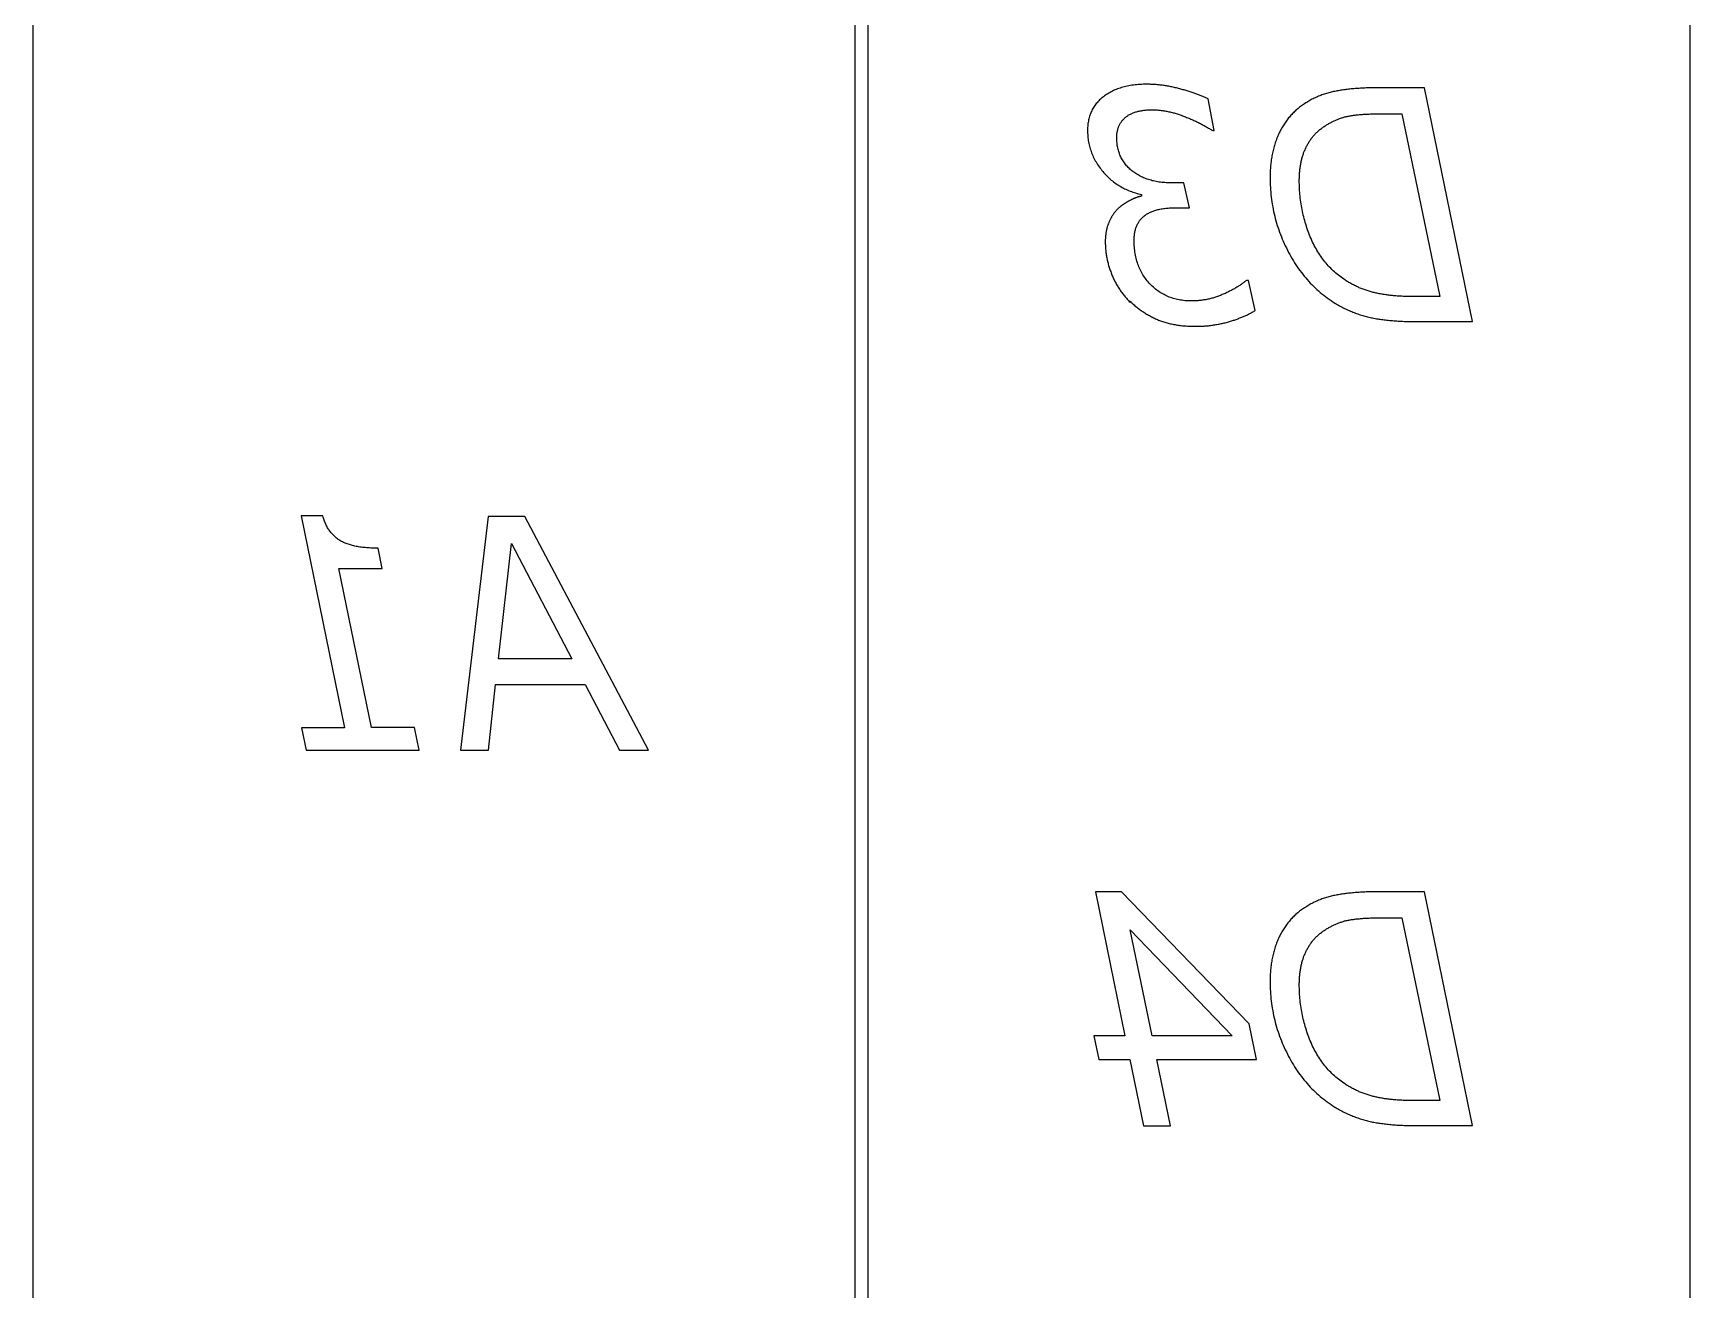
# Model space of a CAD drawing. Extents: x 0.1 to 5.6, y 0.1 to 17.2.
# Drawn here: x 0.09 to 5.62, y 4.44 to 8.64 of the extents above; entities that cross this region are included whole.
import ezdxf

# ---------------------------------------------------------------- set-up
doc = ezdxf.new("R2010")
doc.units = 0
doc.layers.add('CAPA_1', color=7, linetype='CONTINUOUS')

msp = doc.modelspace()

# ---------------------------------------------------------------- linework, layer by layer
at = {"layer": 'CAPA_1', "color": 7}
for points in [[(2.8808, 17.169), (5.6224, 17.169), (5.6224, 1.6358), (2.8808, 1.6358)], [(0.0942, 15.6274), (2.8358, 15.6274), (2.8358, 0.0942), (0.0942, 0.0942)], [(1.5197, 6.2454), (1.6136, 6.2454), (1.6369, 6.465), (1.9366, 6.465), (2.0505, 6.2454), (2.148, 6.2454), (1.7345, 7.026), (1.6122, 7.026)], [(1.6472, 6.55), (1.6906, 6.9353), (1.8922, 6.55)], [(3.6503, 5.2126), (3.7535, 5.2126), (3.7992, 4.9912), (3.8898, 4.9912), (3.844, 5.2126), (4.1764, 5.2126), (4.1521, 5.3316), (3.7255, 5.772), (3.6387, 5.772), (3.7372, 5.2923), (3.634, 5.2923)], [(3.8277, 5.2923), (3.7549, 5.6451), (4.0956, 5.2923)]]:
    msp.add_lwpolyline(points, close=True, dxfattribs=at)
for points in [[(3.8104, 8.4685), (3.8045, 8.4685), (3.7987, 8.4683), (3.793, 8.4681), (3.7874, 8.4678), (3.7818, 8.4674), (3.7763, 8.4669), (3.7709, 8.4664), (3.7656, 8.4657), (3.7604, 8.465), (3.7552, 8.4642), (3.7501, 8.4633), (3.7451, 8.4623), (3.7402, 8.4612), (3.7354, 8.46), (3.7306, 8.4588), (3.726, 8.4575), (3.7214, 8.456), (3.7169, 8.4545), (3.7124, 8.4529), (3.7081, 8.4512), (3.7038, 8.4495), (3.6997, 8.4476), (3.6956, 8.4457), (3.6916, 8.4436), (3.6876, 8.4415), (3.6838, 8.4393), (3.68, 8.437), (3.6763, 8.4347), (3.6727, 8.4322), (3.6692, 8.4297), (3.6657, 8.427)], [(3.9201, 8.4535), (3.9164, 8.4544), (3.9127, 8.4554), (3.909, 8.4562), (3.9053, 8.4571), (3.9016, 8.4579), (3.8979, 8.4587), (3.8943, 8.4595), (3.8907, 8.4602), (3.887, 8.4609), (3.8834, 8.4616), (3.8798, 8.4622), (3.8762, 8.4629), (3.8727, 8.4634), (3.8691, 8.464), (3.8655, 8.4645), (3.862, 8.465), (3.8585, 8.4654), (3.855, 8.4659), (3.8515, 8.4662), (3.848, 8.4666), (3.8445, 8.4669), (3.841, 8.4672), (3.8376, 8.4675), (3.8341, 8.4677), (3.8307, 8.4679), (3.8273, 8.4681), (3.8239, 8.4682), (3.8205, 8.4684), (3.8171, 8.4684), (3.8138, 8.4685), (3.8104, 8.4685)], [(3.6657, 8.427), (3.6624, 8.4244), (3.6591, 8.4216), (3.6559, 8.4188), (3.6529, 8.416), (3.65, 8.4131), (3.6471, 8.4101), (3.6444, 8.407), (3.6418, 8.4039), (3.6393, 8.4007), (3.6369, 8.3975), (3.6347, 8.3942), (3.6325, 8.3908), (3.6305, 8.3874), (3.6285, 8.3839), (3.6267, 8.3803), (3.625, 8.3767), (3.6234, 8.373), (3.6219, 8.3693), (3.6205, 8.3654), (3.6192, 8.3616), (3.6181, 8.3576), (3.617, 8.3536), (3.6161, 8.3495), (3.6152, 8.3454), (3.6145, 8.3412), (3.6139, 8.337), (3.6134, 8.3326), (3.613, 8.3282), (3.6127, 8.3238), (3.6126, 8.3193), (3.6125, 8.3147)], [(4.0149, 8.4198), (4.0124, 8.421), (4.01, 8.4221), (4.0075, 8.4233), (4.0049, 8.4244), (4.0023, 8.4256), (3.9997, 8.4267), (3.997, 8.4278), (3.9943, 8.429), (3.9915, 8.4301), (3.9887, 8.4312), (3.9859, 8.4323), (3.983, 8.4334), (3.98, 8.4345), (3.9771, 8.4356), (3.974, 8.4367), (3.971, 8.4378), (3.9679, 8.4389), (3.9647, 8.44), (3.9616, 8.441), (3.9583, 8.4421), (3.9551, 8.4431), (3.9518, 8.4442), (3.9484, 8.4453), (3.945, 8.4463), (3.9416, 8.4473), (3.9381, 8.4484), (3.9346, 8.4494), (3.931, 8.4504), (3.9275, 8.4514), (3.9238, 8.4525), (3.9201, 8.4535)], [(4.0303, 8.3138), (4.0349, 8.3138), (4.0149, 8.4198)], [(4.4378, 8.4447), (4.4337, 8.4439), (4.4297, 8.443), (4.4258, 8.4421), (4.4218, 8.4412), (4.4179, 8.4401), (4.414, 8.4391), (4.4101, 8.4379), (4.4062, 8.4367), (4.4023, 8.4355), (4.3985, 8.4342), (4.3947, 8.4328), (4.3909, 8.4314), (4.3872, 8.43), (4.3835, 8.4285), (4.3797, 8.4269), (4.3761, 8.4253), (4.3724, 8.4236), (4.3687, 8.4218), (4.3651, 8.42), (4.3615, 8.4182), (4.3579, 8.4163), (4.3544, 8.4143), (4.3509, 8.4123), (4.3473, 8.4103), (4.3439, 8.4081), (4.3404, 8.406), (4.337, 8.4037), (4.3335, 8.4014), (4.3301, 8.3991), (4.3268, 8.3967), (4.3234, 8.3942)], [(4.5755, 8.4567), (4.5706, 8.4567), (4.5658, 8.4567), (4.5609, 8.4566), (4.5562, 8.4565), (4.5514, 8.4564), (4.5467, 8.4563), (4.542, 8.4561), (4.5373, 8.4559), (4.5327, 8.4557), (4.5281, 8.4555), (4.5235, 8.4552), (4.5189, 8.4549), (4.5144, 8.4546), (4.5099, 8.4543), (4.5054, 8.4539), (4.501, 8.4535), (4.4966, 8.4531), (4.4922, 8.4527), (4.4879, 8.4522), (4.4835, 8.4517), (4.4792, 8.4512), (4.4749, 8.4507), (4.4707, 8.4501), (4.4665, 8.4495), (4.4623, 8.4489), (4.4581, 8.4483), (4.454, 8.4476), (4.4499, 8.4469), (4.4458, 8.4462), (4.4418, 8.4455), (4.4378, 8.4447)], [(4.7099, 7.6761), (4.8975, 7.6761), (4.737, 8.4567), (4.5755, 8.4567)], [(3.7101, 8.2904), (3.7101, 8.2932), (3.7102, 8.296), (3.7103, 8.2987), (3.7106, 8.3014), (3.7108, 8.3041), (3.7112, 8.3067), (3.7116, 8.3093), (3.7121, 8.3118), (3.7126, 8.3143), (3.7132, 8.3168), (3.7139, 8.3192), (3.7146, 8.3216), (3.7154, 8.324), (3.7162, 8.3263), (3.7172, 8.3285), (3.7181, 8.3307), (3.7192, 8.3329), (3.7203, 8.3351), (3.7215, 8.3371), (3.7227, 8.3392), (3.724, 8.3412), (3.7253, 8.3432), (3.7268, 8.3451), (3.7282, 8.347), (3.7298, 8.3489), (3.7314, 8.3507), (3.7331, 8.3525), (3.7348, 8.3542), (3.7366, 8.3559), (3.7385, 8.3575), (3.7404, 8.3591)], [(3.7404, 8.3591), (3.7424, 8.3607), (3.7444, 8.3621), (3.7465, 8.3636), (3.7486, 8.3649), (3.7508, 8.3663), (3.753, 8.3675), (3.7554, 8.3688), (3.7577, 8.37), (3.7602, 8.3711), (3.7627, 8.3722), (3.7652, 8.3732), (3.7679, 8.3742), (3.7705, 8.3751), (3.7733, 8.376), (3.7761, 8.3768), (3.7789, 8.3776), (3.7819, 8.3783), (3.7848, 8.379), (3.7879, 8.3796), (3.791, 8.3802), (3.7942, 8.3807), (3.7974, 8.3812), (3.8007, 8.3816), (3.804, 8.382), (3.8074, 8.3823), (3.8109, 8.3826), (3.8144, 8.3828), (3.818, 8.383), (3.8216, 8.3831), (3.8253, 8.3832), (3.8291, 8.3832)], [(3.8291, 8.3832), (3.8322, 8.3832), (3.8354, 8.3831), (3.8385, 8.383), (3.8417, 8.3828), (3.8449, 8.3826), (3.8481, 8.3824), (3.8513, 8.3821), (3.8546, 8.3818), (3.8578, 8.3814), (3.8611, 8.381), (3.8644, 8.3805), (3.8676, 8.38), (3.8709, 8.3795), (3.8743, 8.3789), (3.8776, 8.3783), (3.8809, 8.3776), (3.8843, 8.3769), (3.8877, 8.3761), (3.891, 8.3753), (3.8944, 8.3744), (3.8979, 8.3735), (3.9013, 8.3726), (3.9047, 8.3716), (3.9082, 8.3706), (3.9116, 8.3695), (3.9151, 8.3684), (3.9186, 8.3672), (3.9221, 8.366), (3.9256, 8.3648), (3.9292, 8.3635), (3.9327, 8.3622)], [(3.9327, 8.3622), (3.9362, 8.3608), (3.9398, 8.3594), (3.9432, 8.358), (3.9467, 8.3566), (3.9501, 8.3552), (3.9536, 8.3538), (3.9569, 8.3523), (3.9603, 8.3509), (3.9636, 8.3494), (3.9669, 8.3479), (3.9702, 8.3464), (3.9735, 8.3449), (3.9767, 8.3434), (3.9799, 8.3419), (3.9831, 8.3403), (3.9862, 8.3388), (3.9893, 8.3372), (3.9924, 8.3356), (3.9955, 8.334), (3.9985, 8.3324), (4.0015, 8.3308), (4.0045, 8.3291), (4.0075, 8.3275), (4.0104, 8.3258), (4.0133, 8.3241), (4.0162, 8.3224), (4.0191, 8.3207), (4.0219, 8.319), (4.0247, 8.3173), (4.0275, 8.3155), (4.0303, 8.3138)], [(4.3234, 8.3942), (4.3202, 8.3918), (4.3171, 8.3893), (4.314, 8.3868), (4.311, 8.3842), (4.308, 8.3816), (4.3051, 8.3789), (4.3022, 8.3762), (4.2994, 8.3735), (4.2966, 8.3707), (4.2939, 8.3678), (4.2912, 8.3649), (4.2886, 8.3619), (4.286, 8.3589), (4.2835, 8.3559), (4.281, 8.3528), (4.2785, 8.3496), (4.2762, 8.3464), (4.2738, 8.3432), (4.2715, 8.3399), (4.2693, 8.3365), (4.2671, 8.3332), (4.2649, 8.3297), (4.2628, 8.3262), (4.2608, 8.3227), (4.2588, 8.3191), (4.2568, 8.3155), (4.2549, 8.3118), (4.2531, 8.3081), (4.2513, 8.3043), (4.2495, 8.3005), (4.2478, 8.2966)], [(4.3953, 8.3229), (4.3977, 8.3246), (4.4002, 8.3263), (4.4026, 8.328), (4.4051, 8.3296), (4.4076, 8.3312), (4.4101, 8.3328), (4.4126, 8.3343), (4.4151, 8.3358), (4.4177, 8.3372), (4.4202, 8.3387), (4.4227, 8.3401), (4.4253, 8.3414), (4.4279, 8.3427), (4.4305, 8.344), (4.4331, 8.3453), (4.4357, 8.3465), (4.4383, 8.3477), (4.4409, 8.3488), (4.4435, 8.35), (4.4462, 8.3511), (4.4489, 8.3521), (4.4515, 8.3531), (4.4542, 8.3541), (4.4569, 8.3551), (4.4596, 8.356), (4.4623, 8.3569), (4.465, 8.3577), (4.4678, 8.3585), (4.4705, 8.3593), (4.4733, 8.3601), (4.476, 8.3608)], [(4.476, 8.3608), (4.4788, 8.3613), (4.4817, 8.3619), (4.4845, 8.3624), (4.4875, 8.3629), (4.4905, 8.3634), (4.4935, 8.3639), (4.4966, 8.3644), (4.4997, 8.3648), (4.5029, 8.3652), (4.5061, 8.3656), (4.5094, 8.366), (4.5127, 8.3664), (4.5161, 8.3667), (4.5195, 8.3671), (4.5229, 8.3674), (4.5264, 8.3677), (4.53, 8.3679), (4.5336, 8.3682), (4.5373, 8.3684), (4.541, 8.3686), (4.5447, 8.3688), (4.5485, 8.369), (4.5523, 8.3692), (4.5562, 8.3693), (4.5602, 8.3694), (4.5641, 8.3695), (4.5682, 8.3696), (4.5723, 8.3697), (4.5764, 8.3697), (4.5806, 8.3698), (4.5848, 8.3698)], [(4.5848, 8.3698), (4.6618, 8.3698), (4.7878, 7.7601), (4.6912, 7.7601)], [(3.6125, 8.3147), (3.6126, 8.3097), (3.6127, 8.3048), (3.613, 8.2998), (3.6134, 8.295), (3.6139, 8.2901), (3.6145, 8.2853), (3.6151, 8.2806), (3.6159, 8.2758), (3.6169, 8.2711), (3.6179, 8.2665), (3.619, 8.2618), (3.6202, 8.2572), (3.6216, 8.2527), (3.623, 8.2482), (3.6245, 8.2437), (3.6262, 8.2392), (3.628, 8.2348), (3.6298, 8.2305), (3.6318, 8.2261), (3.6339, 8.2218), (3.6361, 8.2175), (3.6384, 8.2133), (3.6408, 8.2091), (3.6433, 8.2049), (3.6459, 8.2008), (3.6486, 8.1967), (3.6515, 8.1927), (3.6544, 8.1886), (3.6575, 8.1847), (3.6606, 8.1807), (3.6639, 8.1768)], [(4.2478, 8.2966), (4.2461, 8.2927), (4.2445, 8.2888), (4.243, 8.2848), (4.2415, 8.2808), (4.24, 8.2768), (4.2386, 8.2727), (4.2373, 8.2686), (4.236, 8.2644), (4.2348, 8.2602), (4.2336, 8.256), (4.2325, 8.2517), (4.2315, 8.2473), (4.2305, 8.243), (4.2295, 8.2386), (4.2286, 8.2341), (4.2278, 8.2296), (4.227, 8.2251), (4.2262, 8.2205), (4.2256, 8.2159), (4.2249, 8.2112), (4.2244, 8.2065), (4.2239, 8.2018), (4.2234, 8.197), (4.223, 8.1922), (4.2226, 8.1873), (4.2223, 8.1824), (4.2221, 8.1774), (4.2219, 8.1724), (4.2218, 8.1674), (4.2217, 8.1623), (4.2217, 8.1572)], [(4.3383, 8.2505), (4.3396, 8.2533), (4.3408, 8.2561), (4.3421, 8.2588), (4.3435, 8.2615), (4.3449, 8.2642), (4.3463, 8.2668), (4.3478, 8.2694), (4.3493, 8.272), (4.3508, 8.2746), (4.3524, 8.2771), (4.354, 8.2796), (4.3557, 8.282), (4.3574, 8.2845), (4.3592, 8.2869), (4.361, 8.2892), (4.3628, 8.2916), (4.3647, 8.2939), (4.3666, 8.2961), (4.3686, 8.2984), (4.3706, 8.3006), (4.3726, 8.3028), (4.3747, 8.3049), (4.3768, 8.3071), (4.379, 8.3091), (4.3812, 8.3112), (4.3834, 8.3132), (4.3857, 8.3152), (4.388, 8.3172), (4.3904, 8.3191), (4.3928, 8.321), (4.3953, 8.3229)], [(3.7605, 8.1798), (3.7573, 8.1825), (3.7542, 8.1852), (3.7512, 8.188), (3.7483, 8.1908), (3.7455, 8.1937), (3.7428, 8.1967), (3.7403, 8.1997), (3.7378, 8.2028), (3.7354, 8.206), (3.7332, 8.2092), (3.731, 8.2124), (3.729, 8.2158), (3.7271, 8.2191), (3.7252, 8.2226), (3.7235, 8.2261), (3.7219, 8.2297), (3.7203, 8.2333), (3.7189, 8.237), (3.7176, 8.2407), (3.7164, 8.2445), (3.7153, 8.2484), (3.7143, 8.2523), (3.7134, 8.2563), (3.7126, 8.2603), (3.7119, 8.2645), (3.7114, 8.2686), (3.7109, 8.2728), (3.7105, 8.2771), (3.7103, 8.2815), (3.7101, 8.2859), (3.7101, 8.2904)], [(4.3192, 8.1478), (4.3192, 8.1516), (4.3193, 8.1554), (4.3194, 8.1592), (4.3195, 8.1629), (4.3197, 8.1666), (4.3199, 8.1703), (4.3202, 8.1739), (4.3205, 8.1775), (4.3208, 8.1811), (4.3212, 8.1846), (4.3216, 8.1881), (4.3221, 8.1915), (4.3226, 8.195), (4.3231, 8.1983), (4.3237, 8.2017), (4.3243, 8.205), (4.325, 8.2083), (4.3256, 8.2115), (4.3264, 8.2147), (4.3272, 8.2179), (4.328, 8.2211), (4.3288, 8.2242), (4.3297, 8.2272), (4.3307, 8.2303), (4.3316, 8.2333), (4.3327, 8.2362), (4.3337, 8.2392), (4.3348, 8.242), (4.3359, 8.2449), (4.3371, 8.2477), (4.3383, 8.2505)], [(3.6639, 8.1768), (3.6672, 8.173), (3.6706, 8.1693), (3.674, 8.1656), (3.6775, 8.1621), (3.681, 8.1586), (3.6846, 8.1553), (3.6882, 8.152), (3.6919, 8.1488), (3.6957, 8.1458), (3.6995, 8.1428), (3.7034, 8.1399), (3.7073, 8.137), (3.7113, 8.1343), (3.7153, 8.1317), (3.7194, 8.1291), (3.7236, 8.1267), (3.7278, 8.1243), (3.7321, 8.1221), (3.7364, 8.1199), (3.7408, 8.1178), (3.7452, 8.1158), (3.7497, 8.1139), (3.7543, 8.1121), (3.7589, 8.1103), (3.7635, 8.1087), (3.7683, 8.1072), (3.773, 8.1057), (3.7779, 8.1043), (3.7828, 8.1031), (3.7877, 8.1019), (3.7927, 8.1008)], [(3.8898, 8.1395), (3.8847, 8.1396), (3.8797, 8.1397), (3.8748, 8.1399), (3.8699, 8.1402), (3.8651, 8.1406), (3.8603, 8.1411), (3.8556, 8.1416), (3.8509, 8.1422), (3.8464, 8.1429), (3.8418, 8.1437), (3.8374, 8.1446), (3.833, 8.1456), (3.8286, 8.1466), (3.8243, 8.1478), (3.8201, 8.149), (3.8159, 8.1503), (3.8118, 8.1517), (3.8078, 8.1531), (3.8038, 8.1547), (3.7998, 8.1563), (3.796, 8.158), (3.7921, 8.1598), (3.7884, 8.1617), (3.7847, 8.1637), (3.781, 8.1657), (3.7775, 8.1679), (3.774, 8.1701), (3.7705, 8.1724), (3.7671, 8.1748), (3.7638, 8.1772), (3.7605, 8.1798)], [(3.908, 8.0563), (3.9523, 8.0563), (3.9341, 8.1395), (3.8898, 8.1395)], [(4.2217, 8.1572), (4.2216, 8.1568)], [(4.2216, 8.1568), (4.2217, 8.1485), (4.2219, 8.1403), (4.2222, 8.1321), (4.2226, 8.124), (4.2232, 8.1159), (4.2238, 8.1078), (4.2246, 8.0997), (4.2255, 8.0917), (4.2265, 8.0836), (4.2277, 8.0757), (4.2289, 8.0677), (4.2303, 8.0598), (4.2318, 8.0519), (4.2335, 8.044), (4.2352, 8.0362), (4.2371, 8.0284), (4.2391, 8.0206), (4.2412, 8.0128), (4.2434, 8.0051), (4.2457, 7.9974), (4.2482, 7.9897), (4.2508, 7.9821), (4.2535, 7.9745), (4.2563, 7.9669), (4.2593, 7.9594), (4.2624, 7.9518), (4.2656, 7.9443), (4.2689, 7.9369), (4.2723, 7.9294), (4.2759, 7.922), (4.2795, 7.9147)], [(4.3192, 8.1467), (4.3192, 8.1478)], [(4.3584, 7.9532), (4.3559, 7.9591), (4.3535, 7.9651), (4.3512, 7.971), (4.3489, 7.977), (4.3468, 7.983), (4.3447, 7.989), (4.3427, 7.995), (4.3408, 8.0011), (4.3389, 8.0072), (4.3372, 8.0133), (4.3355, 8.0194), (4.3339, 8.0256), (4.3324, 8.0317), (4.331, 8.0379), (4.3296, 8.0441), (4.3284, 8.0504), (4.3272, 8.0566), (4.3261, 8.0629), (4.3251, 8.0692), (4.3241, 8.0756), (4.3233, 8.0819), (4.3225, 8.0883), (4.3218, 8.0947), (4.3212, 8.1011), (4.3207, 8.1076), (4.3202, 8.114), (4.3198, 8.1205), (4.3196, 8.127), (4.3193, 8.1336), (4.3192, 8.1401), (4.3192, 8.1467)], [(3.7526, 8.0798), (3.7511, 8.079), (3.7497, 8.0782), (3.7483, 8.0774), (3.7469, 8.0766), (3.7455, 8.0758), (3.7441, 8.075), (3.7427, 8.0742), (3.7414, 8.0734), (3.74, 8.0725), (3.7387, 8.0717), (3.7374, 8.0709), (3.736, 8.07), (3.7347, 8.0692), (3.7335, 8.0683), (3.7322, 8.0674), (3.7309, 8.0666), (3.7297, 8.0657), (3.7284, 8.0648), (3.7272, 8.0639), (3.726, 8.063), (3.7248, 8.0621), (3.7236, 8.0612), (3.7224, 8.0603), (3.7212, 8.0594), (3.7201, 8.0584), (3.7189, 8.0575), (3.7178, 8.0566), (3.7167, 8.0556), (3.7155, 8.0547), (3.7144, 8.0537), (3.7133, 8.0527)], [(3.7927, 8.0948), (3.7915, 8.0946), (3.7903, 8.0944), (3.7891, 8.0941), (3.7879, 8.0939), (3.7867, 8.0936), (3.7855, 8.0933), (3.7843, 8.093), (3.7831, 8.0926), (3.7818, 8.0923), (3.7806, 8.0919), (3.7793, 8.0915), (3.778, 8.0911), (3.7768, 8.0907), (3.7755, 8.0902), (3.7742, 8.0898), (3.7729, 8.0893), (3.7716, 8.0888), (3.7703, 8.0883), (3.769, 8.0877), (3.7677, 8.0872), (3.7663, 8.0866), (3.765, 8.086), (3.7636, 8.0854), (3.7623, 8.0847), (3.7609, 8.0841), (3.7595, 8.0834), (3.7582, 8.0827), (3.7568, 8.082), (3.7554, 8.0813), (3.754, 8.0805), (3.7526, 8.0798)], [(3.7927, 8.1008), (3.7927, 8.0948)], [(3.7133, 8.0527), (3.7122, 8.0516), (3.7111, 8.0504), (3.71, 8.0492), (3.7089, 8.0479), (3.7078, 8.0467), (3.7067, 8.0454), (3.7056, 8.0441), (3.7046, 8.0428), (3.7036, 8.0415), (3.7025, 8.0402), (3.7015, 8.0388), (3.7005, 8.0374), (3.6995, 8.036), (3.6986, 8.0346), (3.6976, 8.0332), (3.6967, 8.0317), (3.6957, 8.0302), (3.6948, 8.0288), (3.6939, 8.0272), (3.693, 8.0257), (3.6921, 8.0242), (3.6912, 8.0226), (3.6904, 8.021), (3.6895, 8.0194), (3.6887, 8.0178), (3.6879, 8.0162), (3.6871, 8.0145), (3.6863, 8.0128), (3.6855, 8.0111), (3.6847, 8.0094), (3.6839, 8.0077)], [(3.7679, 7.947), (3.768, 7.9505), (3.7681, 7.954), (3.7683, 7.9574), (3.7685, 7.9607), (3.7688, 7.964), (3.7692, 7.9672), (3.7697, 7.9704), (3.7702, 7.9735), (3.7708, 7.9766), (3.7715, 7.9796), (3.7722, 7.9825), (3.7731, 7.9854), (3.7739, 7.9882), (3.7749, 7.991), (3.7759, 7.9937), (3.777, 7.9964), (3.7782, 7.999), (3.7794, 8.0015), (3.7807, 8.004), (3.7821, 8.0064), (3.7836, 8.0088), (3.7851, 8.0111), (3.7867, 8.0133), (3.7884, 8.0155), (3.7901, 8.0177), (3.7919, 8.0198), (3.7938, 8.0218), (3.7957, 8.0237), (3.7978, 8.0257), (3.7999, 8.0275), (3.802, 8.0293)], [(3.802, 8.0293), (3.8043, 8.031), (3.8066, 8.0327), (3.809, 8.0343), (3.8114, 8.0358), (3.814, 8.0373), (3.8166, 8.0387), (3.8193, 8.0401), (3.8221, 8.0414), (3.825, 8.0427), (3.8279, 8.0439), (3.831, 8.0451), (3.8341, 8.0462), (3.8372, 8.0472), (3.8405, 8.0482), (3.8438, 8.0491), (3.8473, 8.05), (3.8508, 8.0508), (3.8543, 8.0516), (3.858, 8.0523), (3.8617, 8.0529), (3.8655, 8.0535), (3.8694, 8.0541), (3.8734, 8.0545), (3.8774, 8.055), (3.8816, 8.0553), (3.8858, 8.0556), (3.8901, 8.0559), (3.8944, 8.0561), (3.8989, 8.0562), (3.9034, 8.0563), (3.908, 8.0563)], [(3.6839, 8.0077), (3.6832, 8.0059), (3.6824, 8.0041), (3.6817, 8.0023), (3.681, 8.0005), (3.6803, 7.9987), (3.6797, 7.9968), (3.6791, 7.9949), (3.6785, 7.993), (3.6779, 7.9911), (3.6774, 7.9891), (3.6769, 7.9872), (3.6764, 7.9852), (3.6759, 7.9831), (3.6754, 7.9811), (3.675, 7.979), (3.6746, 7.977), (3.6743, 7.9749), (3.6739, 7.9727), (3.6736, 7.9706), (3.6733, 7.9684), (3.6731, 7.9662), (3.6728, 7.964), (3.6726, 7.9618), (3.6724, 7.9595), (3.6723, 7.9572), (3.6721, 7.9549), (3.672, 7.9526), (3.6719, 7.9502), (3.6718, 7.9479), (3.6718, 7.9455), (3.6718, 7.9431)], [(3.6718, 7.9431), (3.6718, 7.9394), (3.6719, 7.9357), (3.672, 7.9321), (3.6722, 7.9284), (3.6724, 7.9248), (3.6726, 7.9211), (3.6729, 7.9175), (3.6733, 7.9139), (3.6736, 7.9102), (3.6741, 7.9066), (3.6746, 7.903), (3.6751, 7.8994), (3.6757, 7.8958), (3.6763, 7.8923), (3.6769, 7.8887), (3.6776, 7.8851), (3.6784, 7.8816), (3.6792, 7.878), (3.68, 7.8745), (3.6809, 7.8709), (3.6819, 7.8674), (3.6828, 7.8639), (3.6839, 7.8604), (3.6849, 7.8569), (3.6861, 7.8534), (3.6872, 7.8499), (3.6884, 7.8464), (3.6897, 7.8429), (3.691, 7.8394), (3.6923, 7.836), (3.6937, 7.8325)], [(3.8216, 7.8013), (3.8182, 7.8049), (3.8149, 7.8087), (3.8117, 7.8125), (3.8087, 7.8163), (3.8057, 7.8203), (3.8029, 7.8243), (3.8001, 7.8284), (3.7975, 7.8325), (3.795, 7.8367), (3.7926, 7.841), (3.7903, 7.8453), (3.7881, 7.8498), (3.786, 7.8543), (3.7841, 7.8588), (3.7822, 7.8635), (3.7805, 7.8682), (3.7789, 7.8729), (3.7774, 7.8778), (3.776, 7.8827), (3.7747, 7.8876), (3.7735, 7.8927), (3.7725, 7.8978), (3.7715, 7.903), (3.7707, 7.9083), (3.77, 7.9136), (3.7693, 7.919), (3.7688, 7.9244), (3.7685, 7.93), (3.7682, 7.9356), (3.768, 7.9412), (3.7679, 7.947)], [(4.2795, 7.9147), (4.2833, 7.9073), (4.2872, 7.9001), (4.2911, 7.893), (4.2952, 7.8861), (4.2993, 7.8792), (4.3035, 7.8724), (4.3078, 7.8657), (4.3122, 7.8592), (4.3167, 7.8527), (4.3213, 7.8464), (4.326, 7.8402), (4.3307, 7.834), (4.3355, 7.828), (4.3405, 7.8221), (4.3455, 7.8163), (4.3506, 7.8106), (4.3558, 7.805), (4.3611, 7.7995), (4.3664, 7.7941), (4.3719, 7.7889), (4.3774, 7.7837), (4.3831, 7.7787), (4.3888, 7.7737), (4.3946, 7.7689), (4.4005, 7.7641), (4.4065, 7.7595), (4.4126, 7.755), (4.4187, 7.7506), (4.425, 7.7463), (4.4313, 7.7421), (4.4378, 7.738)], [(4.4728, 7.8144), (4.4679, 7.8176), (4.4632, 7.8209), (4.4585, 7.8242), (4.454, 7.8276), (4.4494, 7.8311), (4.445, 7.8347), (4.4406, 7.8384), (4.4364, 7.8422), (4.4321, 7.8461), (4.428, 7.85), (4.4239, 7.8541), (4.42, 7.8582), (4.416, 7.8624), (4.4122, 7.8667), (4.4084, 7.8711), (4.4048, 7.8756), (4.4011, 7.8801), (4.3976, 7.8848), (4.3941, 7.8895), (4.3907, 7.8944), (4.3874, 7.8993), (4.3842, 7.9043), (4.381, 7.9094), (4.3779, 7.9145), (4.3749, 7.9198), (4.372, 7.9252), (4.3691, 7.9306), (4.3663, 7.9361), (4.3636, 7.9417), (4.361, 7.9474), (4.3584, 7.9532)], [(3.6937, 7.8325), (3.6952, 7.8291), (3.6966, 7.8258), (3.6981, 7.8224), (3.6997, 7.8191), (3.7012, 7.8158), (3.7029, 7.8126), (3.7045, 7.8094), (3.7062, 7.8062), (3.7079, 7.803), (3.7096, 7.7999), (3.7114, 7.7968), (3.7132, 7.7938), (3.7151, 7.7907), (3.717, 7.7877), (3.7189, 7.7847), (3.7209, 7.7818), (3.7228, 7.7789), (3.7249, 7.776), (3.7269, 7.7731), (3.729, 7.7703), (3.7312, 7.7675), (3.7333, 7.7647), (3.7355, 7.762), (3.7378, 7.7593), (3.74, 7.7566), (3.7423, 7.754), (3.7447, 7.7514), (3.7471, 7.7488), (3.7495, 7.7462), (3.7519, 7.7437), (3.7544, 7.7412)], [(3.9593, 7.7451), (3.9539, 7.7452), (3.9486, 7.7453), (3.9433, 7.7456), (3.9381, 7.746), (3.933, 7.7466), (3.9279, 7.7472), (3.9229, 7.748), (3.918, 7.7488), (3.9131, 7.7498), (3.9083, 7.751), (3.9035, 7.7522), (3.8988, 7.7535), (3.8942, 7.755), (3.8896, 7.7566), (3.8851, 7.7583), (3.8807, 7.7601), (3.8763, 7.762), (3.872, 7.764), (3.8677, 7.7662), (3.8635, 7.7685), (3.8594, 7.7709), (3.8554, 7.7734), (3.8514, 7.776), (3.8474, 7.7788), (3.8435, 7.7816), (3.8397, 7.7846), (3.836, 7.7877), (3.8323, 7.7909), (3.8287, 7.7943), (3.8251, 7.7977), (3.8216, 7.8013)], [(4.1428, 7.8139), (4.1407, 7.8122), (4.1385, 7.8104), (4.1364, 7.8087), (4.1342, 7.807), (4.1319, 7.8053), (4.1297, 7.8037), (4.1274, 7.802), (4.1251, 7.8004), (4.1227, 7.7987), (4.1203, 7.7971), (4.1179, 7.7955), (4.1154, 7.7939), (4.1129, 7.7923), (4.1103, 7.7908), (4.1078, 7.7892), (4.1052, 7.7877), (4.1025, 7.7861), (4.0999, 7.7846), (4.0971, 7.7831), (4.0944, 7.7816), (4.0916, 7.7802), (4.0888, 7.7787), (4.086, 7.7773), (4.0831, 7.7758), (4.0802, 7.7744), (4.0772, 7.773), (4.0743, 7.7716), (4.0713, 7.7702), (4.0682, 7.7688), (4.0651, 7.7675), (4.062, 7.7661)], [(4.1717, 7.7133), (4.1498, 7.8139), (4.1428, 7.8139)], [(4.5722, 7.7721), (4.5688, 7.7729), (4.5654, 7.7737), (4.562, 7.7746), (4.5587, 7.7755), (4.5553, 7.7764), (4.552, 7.7774), (4.5487, 7.7784), (4.5454, 7.7795), (4.5421, 7.7806), (4.5388, 7.7817), (4.5355, 7.7829), (4.5322, 7.7841), (4.529, 7.7854), (4.5258, 7.7867), (4.5226, 7.788), (4.5193, 7.7894), (4.5162, 7.7908), (4.513, 7.7922), (4.5098, 7.7937), (4.5066, 7.7952), (4.5035, 7.7968), (4.5004, 7.7984), (4.4972, 7.8), (4.4941, 7.8017), (4.491, 7.8034), (4.488, 7.8051), (4.4849, 7.8069), (4.4818, 7.8087), (4.4788, 7.8106), (4.4758, 7.8125), (4.4728, 7.8144)], [(3.7544, 7.7442), (3.7571, 7.7416), (3.7598, 7.7391), (3.7625, 7.7366), (3.7652, 7.7341), (3.768, 7.7317), (3.7708, 7.7293), (3.7736, 7.7269), (3.7765, 7.7246), (3.7793, 7.7223), (3.7822, 7.7201), (3.7852, 7.7179), (3.7881, 7.7157), (3.7911, 7.7136), (3.7941, 7.7115), (3.7971, 7.7094), (3.8002, 7.7074), (3.8033, 7.7054), (3.8064, 7.7034), (3.8095, 7.7015), (3.8127, 7.6996), (3.8158, 7.6978), (3.8191, 7.696), (3.8223, 7.6942), (3.8256, 7.6925), (3.8289, 7.6908), (3.8322, 7.6891), (3.8355, 7.6875), (3.8389, 7.6859), (3.8423, 7.6844), (3.8457, 7.6829), (3.8492, 7.6814)], [(3.7544, 7.7412), (3.7544, 7.7442)], [(4.062, 7.7661), (4.0589, 7.7648), (4.0557, 7.7635), (4.0526, 7.7623), (4.0494, 7.7611), (4.0462, 7.7599), (4.043, 7.7588), (4.0398, 7.7577), (4.0366, 7.7567), (4.0334, 7.7557), (4.0301, 7.7548), (4.0269, 7.7539), (4.0236, 7.753), (4.0203, 7.7522), (4.017, 7.7514), (4.0137, 7.7507), (4.0104, 7.75), (4.0071, 7.7494), (4.0038, 7.7488), (4.0004, 7.7483), (3.997, 7.7478), (3.9937, 7.7473), (3.9903, 7.7469), (3.9869, 7.7465), (3.9835, 7.7462), (3.9801, 7.7459), (3.9766, 7.7457), (3.9732, 7.7455), (3.9698, 7.7453), (3.9663, 7.7452), (3.9628, 7.7451), (3.9593, 7.7451)], [(4.6912, 7.7601), (4.6869, 7.7601), (4.6826, 7.7601), (4.6784, 7.7602), (4.6742, 7.7603), (4.67, 7.7604), (4.6659, 7.7605), (4.6618, 7.7607), (4.6577, 7.7609), (4.6537, 7.7611), (4.6496, 7.7613), (4.6457, 7.7616), (4.6417, 7.7619), (4.6378, 7.7622), (4.6339, 7.7625), (4.63, 7.7629), (4.6262, 7.7633), (4.6223, 7.7637), (4.6186, 7.7641), (4.6148, 7.7646), (4.6111, 7.7651), (4.6074, 7.7656), (4.6037, 7.7661), (4.6001, 7.7667), (4.5965, 7.7673), (4.593, 7.7679), (4.5894, 7.7685), (4.5859, 7.7692), (4.5824, 7.7699), (4.579, 7.7706), (4.5756, 7.7713), (4.5722, 7.7721)], [(4.0826, 7.6754), (4.0859, 7.6764), (4.0893, 7.6774), (4.0926, 7.6784), (4.0959, 7.6794), (4.0991, 7.6805), (4.1024, 7.6815), (4.1055, 7.6826), (4.1087, 7.6837), (4.1118, 7.6848), (4.1149, 7.6859), (4.1179, 7.6871), (4.1209, 7.6882), (4.1239, 7.6894), (4.1269, 7.6906), (4.1298, 7.6918), (4.1326, 7.693), (4.1355, 7.6942), (4.1383, 7.6955), (4.1411, 7.6968), (4.1438, 7.698), (4.1465, 7.6993), (4.1492, 7.7007), (4.1518, 7.702), (4.1544, 7.7034), (4.157, 7.7047), (4.1595, 7.7061), (4.162, 7.7075), (4.1645, 7.7089), (4.1669, 7.7104), (4.1693, 7.7118), (4.1717, 7.7133)], [(4.4378, 7.738), (4.4417, 7.7356), (4.4457, 7.7333), (4.4497, 7.731), (4.4537, 7.7288), (4.4577, 7.7266), (4.4617, 7.7245), (4.4657, 7.7225), (4.4697, 7.7204), (4.4738, 7.7185), (4.4778, 7.7165), (4.4818, 7.7147), (4.4859, 7.7129), (4.4899, 7.7111), (4.494, 7.7094), (4.498, 7.7077), (4.5021, 7.7061), (4.5062, 7.7046), (4.5103, 7.7031), (4.5143, 7.7016), (4.5184, 7.7002), (4.5225, 7.6989), (4.5266, 7.6976), (4.5307, 7.6963), (4.5348, 7.6951), (4.539, 7.694), (4.5431, 7.6929), (4.5472, 7.6918), (4.5513, 7.6908), (4.5555, 7.6899), (4.5596, 7.689), (4.5638, 7.6882)], [(4.5638, 7.6882), (4.568, 7.6874), (4.5722, 7.6866), (4.5764, 7.6859), (4.5807, 7.6852), (4.585, 7.6846), (4.5894, 7.6839), (4.5938, 7.6833), (4.5982, 7.6827), (4.6026, 7.6822), (4.6071, 7.6816), (4.6117, 7.6811), (4.6162, 7.6806), (4.6208, 7.6802), (4.6255, 7.6797), (4.6302, 7.6793), (4.6349, 7.6789), (4.6396, 7.6786), (4.6444, 7.6782), (4.6492, 7.6779), (4.6541, 7.6776), (4.659, 7.6774), (4.6639, 7.6771), (4.6689, 7.6769), (4.6739, 7.6767), (4.6789, 7.6766), (4.684, 7.6764), (4.6891, 7.6763), (4.6942, 7.6762), (4.6994, 7.6762), (4.7046, 7.6761), (4.7099, 7.6761)], [(3.8492, 7.6814), (3.8526, 7.6801), (3.8561, 7.6788), (3.8596, 7.6775), (3.8632, 7.6763), (3.8668, 7.6752), (3.8704, 7.6741), (3.8741, 7.673), (3.8778, 7.672), (3.8815, 7.671), (3.8853, 7.67), (3.8891, 7.6691), (3.893, 7.6683), (3.8968, 7.6675), (3.9008, 7.6667), (3.9047, 7.666), (3.9087, 7.6653), (3.9127, 7.6647), (3.9168, 7.6641), (3.9209, 7.6635), (3.925, 7.663), (3.9292, 7.6626), (3.9334, 7.6622), (3.9376, 7.6618), (3.9419, 7.6615), (3.9462, 7.6612), (3.9506, 7.6609), (3.955, 7.6607), (3.9594, 7.6606), (3.9638, 7.6605), (3.9683, 7.6604), (3.9729, 7.6604)], [(3.9729, 7.6604), (3.9765, 7.6604), (3.9801, 7.6605), (3.9838, 7.6605), (3.9874, 7.6606), (3.991, 7.6608), (3.9946, 7.661), (3.9982, 7.6612), (4.0018, 7.6614), (4.0054, 7.6617), (4.009, 7.662), (4.0125, 7.6623), (4.0161, 7.6626), (4.0197, 7.663), (4.0232, 7.6635), (4.0268, 7.6639), (4.0303, 7.6644), (4.0338, 7.6649), (4.0373, 7.6655), (4.0409, 7.666), (4.0444, 7.6666), (4.0479, 7.6673), (4.0514, 7.668), (4.0549, 7.6687), (4.0584, 7.6694), (4.0618, 7.6702), (4.0653, 7.671), (4.0688, 7.6718), (4.0722, 7.6726), (4.0757, 7.6735), (4.0791, 7.6745), (4.0826, 7.6754)], [(1.0609, 7.0273), (0.9881, 7.0273), (1.1333, 6.3201), (0.9895, 6.3201), (1.0054, 6.2454)], [(1.1207, 6.9435), (1.1178, 6.9453), (1.115, 6.9471), (1.1123, 6.949), (1.1096, 6.951), (1.107, 6.953), (1.1044, 6.9551), (1.1019, 6.9572), (1.0995, 6.9595), (1.0972, 6.9617), (1.0949, 6.9641), (1.0926, 6.9665), (1.0904, 6.9689), (1.0883, 6.9714), (1.0863, 6.974), (1.0843, 6.9767), (1.0824, 6.9794), (1.0805, 6.9821), (1.0787, 6.9849), (1.0769, 6.9878), (1.0753, 6.9908), (1.0737, 6.9938), (1.0721, 6.9969), (1.0706, 7), (1.0692, 7.0032), (1.0678, 7.0065), (1.0665, 7.0098), (1.0653, 7.0132), (1.0641, 7.0166), (1.063, 7.0201), (1.0619, 7.0237), (1.0609, 7.0273)], [(1.0054, 6.2454), (1.3825, 6.2454), (1.3666, 6.3214), (1.2238, 6.3214), (1.1146, 6.8519), (1.2593, 6.8519), (1.2457, 6.9195)], [(1.2457, 6.9195), (1.2406, 6.9195), (1.2355, 6.9196), (1.2305, 6.9197), (1.2255, 6.9199), (1.2206, 6.9201), (1.2159, 6.9204), (1.2111, 6.9207), (1.2065, 6.9211), (1.2019, 6.9215), (1.1974, 6.922), (1.193, 6.9225), (1.1887, 6.9231), (1.1844, 6.9237), (1.1802, 6.9244), (1.1761, 6.9251), (1.1721, 6.9259), (1.1681, 6.9267), (1.1642, 6.9276), (1.1604, 6.9285), (1.1567, 6.9295), (1.1531, 6.9305), (1.1495, 6.9316), (1.146, 6.9327), (1.1425, 6.9339), (1.1392, 6.9351), (1.1359, 6.9364), (1.1327, 6.9377), (1.1296, 6.9391), (1.1265, 6.9405), (1.1236, 6.942), (1.1207, 6.9435)], [(4.4378, 5.7606), (4.4337, 5.7598), (4.4297, 5.7589), (4.4258, 5.758), (4.4218, 5.7571), (4.4179, 5.756), (4.414, 5.755), (4.4101, 5.7538), (4.4062, 5.7526), (4.4023, 5.7514), (4.3985, 5.7501), (4.3947, 5.7487), (4.3909, 5.7473), (4.3872, 5.7459), (4.3835, 5.7443), (4.3797, 5.7428), (4.3761, 5.7411), (4.3724, 5.7395), (4.3687, 5.7377), (4.3651, 5.7359), (4.3615, 5.7341), (4.3579, 5.7322), (4.3544, 5.7302), (4.3509, 5.7282), (4.3473, 5.7261), (4.3439, 5.724), (4.3404, 5.7218), (4.337, 5.7196), (4.3335, 5.7173), (4.3301, 5.715), (4.3268, 5.7126), (4.3234, 5.7101)], [(4.5755, 5.7726), (4.5706, 5.7726), (4.5658, 5.7726), (4.5609, 5.7725), (4.5562, 5.7724), (4.5514, 5.7723), (4.5467, 5.7722), (4.542, 5.772), (4.5373, 5.7718), (4.5327, 5.7716), (4.5281, 5.7714), (4.5235, 5.7711), (4.5189, 5.7708), (4.5144, 5.7705), (4.5099, 5.7702), (4.5054, 5.7698), (4.501, 5.7694), (4.4966, 5.769), (4.4922, 5.7686), (4.4879, 5.7681), (4.4835, 5.7676), (4.4792, 5.7671), (4.4749, 5.7666), (4.4707, 5.766), (4.4665, 5.7654), (4.4623, 5.7648), (4.4581, 5.7642), (4.454, 5.7635), (4.4499, 5.7628), (4.4458, 5.7621), (4.4418, 5.7614), (4.4378, 5.7606)], [(4.7099, 4.992), (4.8975, 4.992), (4.737, 5.7726), (4.5755, 5.7726)], [(4.3234, 5.7101), (4.3202, 5.7077), (4.3171, 5.7052), (4.314, 5.7027), (4.311, 5.7001), (4.308, 5.6975), (4.3051, 5.6948), (4.3022, 5.6921), (4.2994, 5.6894), (4.2966, 5.6865), (4.2939, 5.6837), (4.2912, 5.6808), (4.2886, 5.6778), (4.286, 5.6748), (4.2835, 5.6718), (4.281, 5.6687), (4.2785, 5.6655), (4.2762, 5.6623), (4.2738, 5.6591), (4.2715, 5.6558), (4.2693, 5.6524), (4.2671, 5.649), (4.2649, 5.6456), (4.2628, 5.6421), (4.2608, 5.6386), (4.2588, 5.635), (4.2568, 5.6314), (4.2549, 5.6277), (4.2531, 5.624), (4.2513, 5.6202), (4.2495, 5.6164), (4.2478, 5.6125)], [(4.3383, 5.5664), (4.3396, 5.5692), (4.3408, 5.5719), (4.3421, 5.5747), (4.3435, 5.5774), (4.3449, 5.58), (4.3463, 5.5827), (4.3478, 5.5853), (4.3493, 5.5879), (4.3508, 5.5904), (4.3524, 5.593), (4.354, 5.5954), (4.3557, 5.5979), (4.3574, 5.6003), (4.3592, 5.6027), (4.361, 5.6051), (4.3628, 5.6074), (4.3647, 5.6097), (4.3666, 5.612), (4.3686, 5.6142), (4.3706, 5.6165), (4.3726, 5.6186), (4.3747, 5.6208), (4.3768, 5.6229), (4.379, 5.625), (4.3812, 5.6271), (4.3834, 5.6291), (4.3857, 5.6311), (4.388, 5.6331), (4.3904, 5.635), (4.3928, 5.6369), (4.3953, 5.6388)], [(4.3953, 5.6388), (4.3977, 5.6405), (4.4002, 5.6422), (4.4026, 5.6439), (4.4051, 5.6455), (4.4076, 5.6471), (4.4101, 5.6486), (4.4126, 5.6502), (4.4151, 5.6517), (4.4177, 5.6531), (4.4202, 5.6545), (4.4227, 5.6559), (4.4253, 5.6573), (4.4279, 5.6586), (4.4305, 5.6599), (4.4331, 5.6611), (4.4357, 5.6624), (4.4383, 5.6636), (4.4409, 5.6647), (4.4435, 5.6658), (4.4462, 5.6669), (4.4489, 5.668), (4.4515, 5.669), (4.4542, 5.67), (4.4569, 5.6709), (4.4596, 5.6718), (4.4623, 5.6727), (4.465, 5.6736), (4.4678, 5.6744), (4.4705, 5.6752), (4.4733, 5.6759), (4.476, 5.6766)], [(4.476, 5.6766), (4.4788, 5.6772), (4.4817, 5.6778), (4.4845, 5.6783), (4.4875, 5.6788), (4.4905, 5.6793), (4.4935, 5.6798), (4.4966, 5.6802), (4.4997, 5.6807), (4.5029, 5.6811), (4.5061, 5.6815), (4.5094, 5.6819), (4.5127, 5.6823), (4.5161, 5.6826), (4.5195, 5.6829), (4.5229, 5.6832), (4.5264, 5.6835), (4.53, 5.6838), (4.5336, 5.6841), (4.5373, 5.6843), (4.541, 5.6845), (4.5447, 5.6847), (4.5485, 5.6849), (4.5523, 5.685), (4.5562, 5.6852), (4.5602, 5.6853), (4.5641, 5.6854), (4.5682, 5.6855), (4.5723, 5.6856), (4.5764, 5.6856), (4.5806, 5.6856), (4.5848, 5.6856)], [(4.5848, 5.6856), (4.6618, 5.6856), (4.7878, 5.076), (4.6912, 5.076)], [(4.2478, 5.6125), (4.2461, 5.6086), (4.2445, 5.6047), (4.243, 5.6007), (4.2415, 5.5967), (4.24, 5.5927), (4.2386, 5.5886), (4.2373, 5.5845), (4.236, 5.5803), (4.2348, 5.5761), (4.2336, 5.5719), (4.2325, 5.5676), (4.2315, 5.5632), (4.2305, 5.5589), (4.2295, 5.5545), (4.2286, 5.55), (4.2278, 5.5455), (4.227, 5.541), (4.2262, 5.5364), (4.2256, 5.5318), (4.2249, 5.5271), (4.2244, 5.5224), (4.2239, 5.5177), (4.2234, 5.5129), (4.223, 5.508), (4.2226, 5.5032), (4.2223, 5.4983), (4.2221, 5.4933), (4.2219, 5.4883), (4.2218, 5.4833), (4.2217, 5.4782), (4.2217, 5.4731)], [(4.3192, 5.4636), (4.3192, 5.4675), (4.3193, 5.4713), (4.3194, 5.4751), (4.3195, 5.4788), (4.3197, 5.4825), (4.3199, 5.4862), (4.3202, 5.4898), (4.3205, 5.4934), (4.3208, 5.4969), (4.3212, 5.5005), (4.3216, 5.5039), (4.3221, 5.5074), (4.3226, 5.5108), (4.3231, 5.5142), (4.3237, 5.5176), (4.3243, 5.5209), (4.325, 5.5241), (4.3256, 5.5274), (4.3264, 5.5306), (4.3272, 5.5338), (4.328, 5.5369), (4.3288, 5.54), (4.3297, 5.5431), (4.3307, 5.5461), (4.3316, 5.5491), (4.3327, 5.5521), (4.3337, 5.555), (4.3348, 5.5579), (4.3359, 5.5608), (4.3371, 5.5636), (4.3383, 5.5664)], [(4.2217, 5.4731), (4.2216, 5.4727)], [(4.2216, 5.4727), (4.2217, 5.4644), (4.2219, 5.4562), (4.2222, 5.448), (4.2226, 5.4399), (4.2232, 5.4317), (4.2238, 5.4236), (4.2246, 5.4156), (4.2255, 5.4075), (4.2265, 5.3995), (4.2277, 5.3915), (4.2289, 5.3836), (4.2303, 5.3756), (4.2318, 5.3677), (4.2335, 5.3599), (4.2352, 5.352), (4.2371, 5.3442), (4.2391, 5.3364), (4.2412, 5.3287), (4.2434, 5.321), (4.2457, 5.3133), (4.2482, 5.3056), (4.2508, 5.298), (4.2535, 5.2904), (4.2563, 5.2828), (4.2593, 5.2752), (4.2624, 5.2677), (4.2656, 5.2602), (4.2689, 5.2527), (4.2723, 5.2453), (4.2759, 5.2379), (4.2795, 5.2305)], [(4.3192, 5.4626), (4.3192, 5.4636)], [(4.3584, 5.2691), (4.3559, 5.275), (4.3535, 5.281), (4.3512, 5.2869), (4.3489, 5.2929), (4.3468, 5.2989), (4.3447, 5.3049), (4.3427, 5.3109), (4.3408, 5.317), (4.3389, 5.3231), (4.3372, 5.3292), (4.3355, 5.3353), (4.3339, 5.3414), (4.3324, 5.3476), (4.331, 5.3538), (4.3296, 5.36), (4.3284, 5.3663), (4.3272, 5.3725), (4.3261, 5.3788), (4.3251, 5.3851), (4.3241, 5.3915), (4.3233, 5.3978), (4.3225, 5.4042), (4.3218, 5.4106), (4.3212, 5.417), (4.3207, 5.4235), (4.3202, 5.4299), (4.3198, 5.4364), (4.3196, 5.4429), (4.3193, 5.4495), (4.3192, 5.456), (4.3192, 5.4626)], [(4.4728, 5.1303), (4.4679, 5.1335), (4.4632, 5.1367), (4.4585, 5.1401), (4.454, 5.1435), (4.4494, 5.147), (4.445, 5.1506), (4.4406, 5.1543), (4.4364, 5.1581), (4.4321, 5.162), (4.428, 5.1659), (4.4239, 5.17), (4.42, 5.1741), (4.416, 5.1783), (4.4122, 5.1826), (4.4084, 5.187), (4.4048, 5.1915), (4.4011, 5.196), (4.3976, 5.2007), (4.3941, 5.2054), (4.3907, 5.2102), (4.3874, 5.2152), (4.3842, 5.2202), (4.381, 5.2253), (4.3779, 5.2304), (4.3749, 5.2357), (4.372, 5.241), (4.3691, 5.2465), (4.3663, 5.252), (4.3636, 5.2576), (4.361, 5.2633), (4.3584, 5.2691)], [(4.2795, 5.2305), (4.2833, 5.2232), (4.2872, 5.216), (4.2911, 5.2089), (4.2952, 5.2019), (4.2993, 5.195), (4.3035, 5.1883), (4.3078, 5.1816), (4.3122, 5.175), (4.3167, 5.1686), (4.3213, 5.1622), (4.326, 5.156), (4.3307, 5.1499), (4.3355, 5.1439), (4.3405, 5.138), (4.3455, 5.1321), (4.3506, 5.1264), (4.3558, 5.1209), (4.3611, 5.1154), (4.3664, 5.11), (4.3719, 5.1047), (4.3774, 5.0996), (4.3831, 5.0945), (4.3888, 5.0896), (4.3946, 5.0847), (4.4005, 5.08), (4.4065, 5.0754), (4.4126, 5.0709), (4.4187, 5.0665), (4.425, 5.0622), (4.4313, 5.058), (4.4378, 5.0539)], [(4.5722, 5.088), (4.5688, 5.0888), (4.5654, 5.0896), (4.562, 5.0905), (4.5587, 5.0914), (4.5553, 5.0923), (4.552, 5.0933), (4.5487, 5.0943), (4.5454, 5.0954), (4.5421, 5.0965), (4.5388, 5.0976), (4.5355, 5.0988), (4.5322, 5.1), (4.529, 5.1013), (4.5258, 5.1026), (4.5226, 5.1039), (4.5193, 5.1053), (4.5162, 5.1067), (4.513, 5.1081), (4.5098, 5.1096), (4.5066, 5.1111), (4.5035, 5.1127), (4.5004, 5.1143), (4.4972, 5.1159), (4.4941, 5.1176), (4.491, 5.1193), (4.488, 5.121), (4.4849, 5.1228), (4.4818, 5.1246), (4.4788, 5.1265), (4.4758, 5.1284), (4.4728, 5.1303)], [(4.6912, 5.076), (4.6869, 5.076), (4.6826, 5.076), (4.6784, 5.0761), (4.6742, 5.0762), (4.67, 5.0763), (4.6659, 5.0764), (4.6618, 5.0766), (4.6577, 5.0768), (4.6537, 5.077), (4.6496, 5.0772), (4.6457, 5.0775), (4.6417, 5.0778), (4.6378, 5.0781), (4.6339, 5.0784), (4.63, 5.0788), (4.6262, 5.0792), (4.6223, 5.0796), (4.6186, 5.08), (4.6148, 5.0805), (4.6111, 5.081), (4.6074, 5.0815), (4.6037, 5.082), (4.6001, 5.0826), (4.5965, 5.0832), (4.593, 5.0838), (4.5894, 5.0844), (4.5859, 5.0851), (4.5824, 5.0858), (4.579, 5.0865), (4.5756, 5.0872), (4.5722, 5.088)], [(4.4378, 5.0539), (4.4417, 5.0515), (4.4457, 5.0492), (4.4497, 5.0469), (4.4537, 5.0447), (4.4577, 5.0425), (4.4617, 5.0404), (4.4657, 5.0383), (4.4697, 5.0363), (4.4738, 5.0343), (4.4778, 5.0324), (4.4818, 5.0305), (4.4859, 5.0287), (4.4899, 5.027), (4.494, 5.0253), (4.498, 5.0236), (4.5021, 5.022), (4.5062, 5.0204), (4.5103, 5.0189), (4.5143, 5.0175), (4.5184, 5.0161), (4.5225, 5.0147), (4.5266, 5.0134), (4.5307, 5.0122), (4.5348, 5.011), (4.539, 5.0098), (4.5431, 5.0087), (4.5472, 5.0077), (4.5513, 5.0067), (4.5555, 5.0057), (4.5596, 5.0049), (4.5638, 5.004)], [(4.5638, 5.004), (4.568, 5.0032), (4.5722, 5.0025), (4.5764, 5.0018), (4.5807, 5.0011), (4.585, 5.0004), (4.5894, 4.9998), (4.5938, 4.9992), (4.5982, 4.9986), (4.6026, 4.998), (4.6071, 4.9975), (4.6117, 4.997), (4.6162, 4.9965), (4.6208, 4.996), (4.6255, 4.9956), (4.6302, 4.9952), (4.6349, 4.9948), (4.6396, 4.9944), (4.6444, 4.9941), (4.6492, 4.9938), (4.6541, 4.9935), (4.659, 4.9932), (4.6639, 4.993), (4.6689, 4.9928), (4.6739, 4.9926), (4.6789, 4.9924), (4.684, 4.9923), (4.6891, 4.9922), (4.6942, 4.9921), (4.6994, 4.992), (4.7046, 4.992), (4.7099, 4.992)]]:
    msp.add_lwpolyline(points, dxfattribs=at)

doc.saveas('drawing.dxf')
